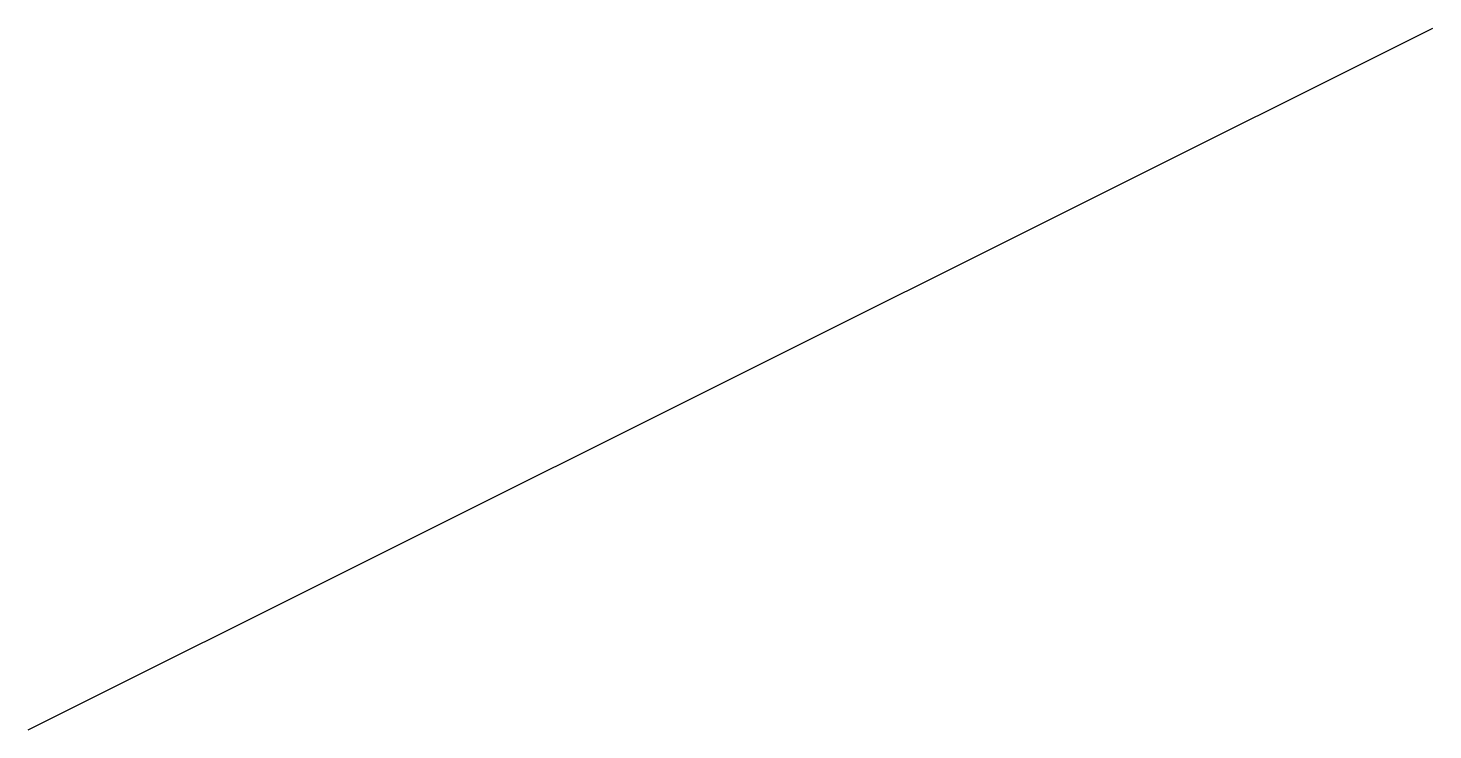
# Model space of a CAD drawing. Extents: x 0 to 10, y 0 to 5.
import ezdxf

# ---------------------------------------------------------------- set-up
doc = ezdxf.new("R2010")
doc.units = 0
doc.layers.add('VIPRS_G13', color=7, linetype='Continuous')

msp = doc.modelspace()

# ---------------------------------------------------------------- linework, layer by layer
at = {"layer": 'VIPRS_G13'}
msp.add_line((0, 0), (10, 5), dxfattribs=at)

doc.saveas('drawing.dxf')
